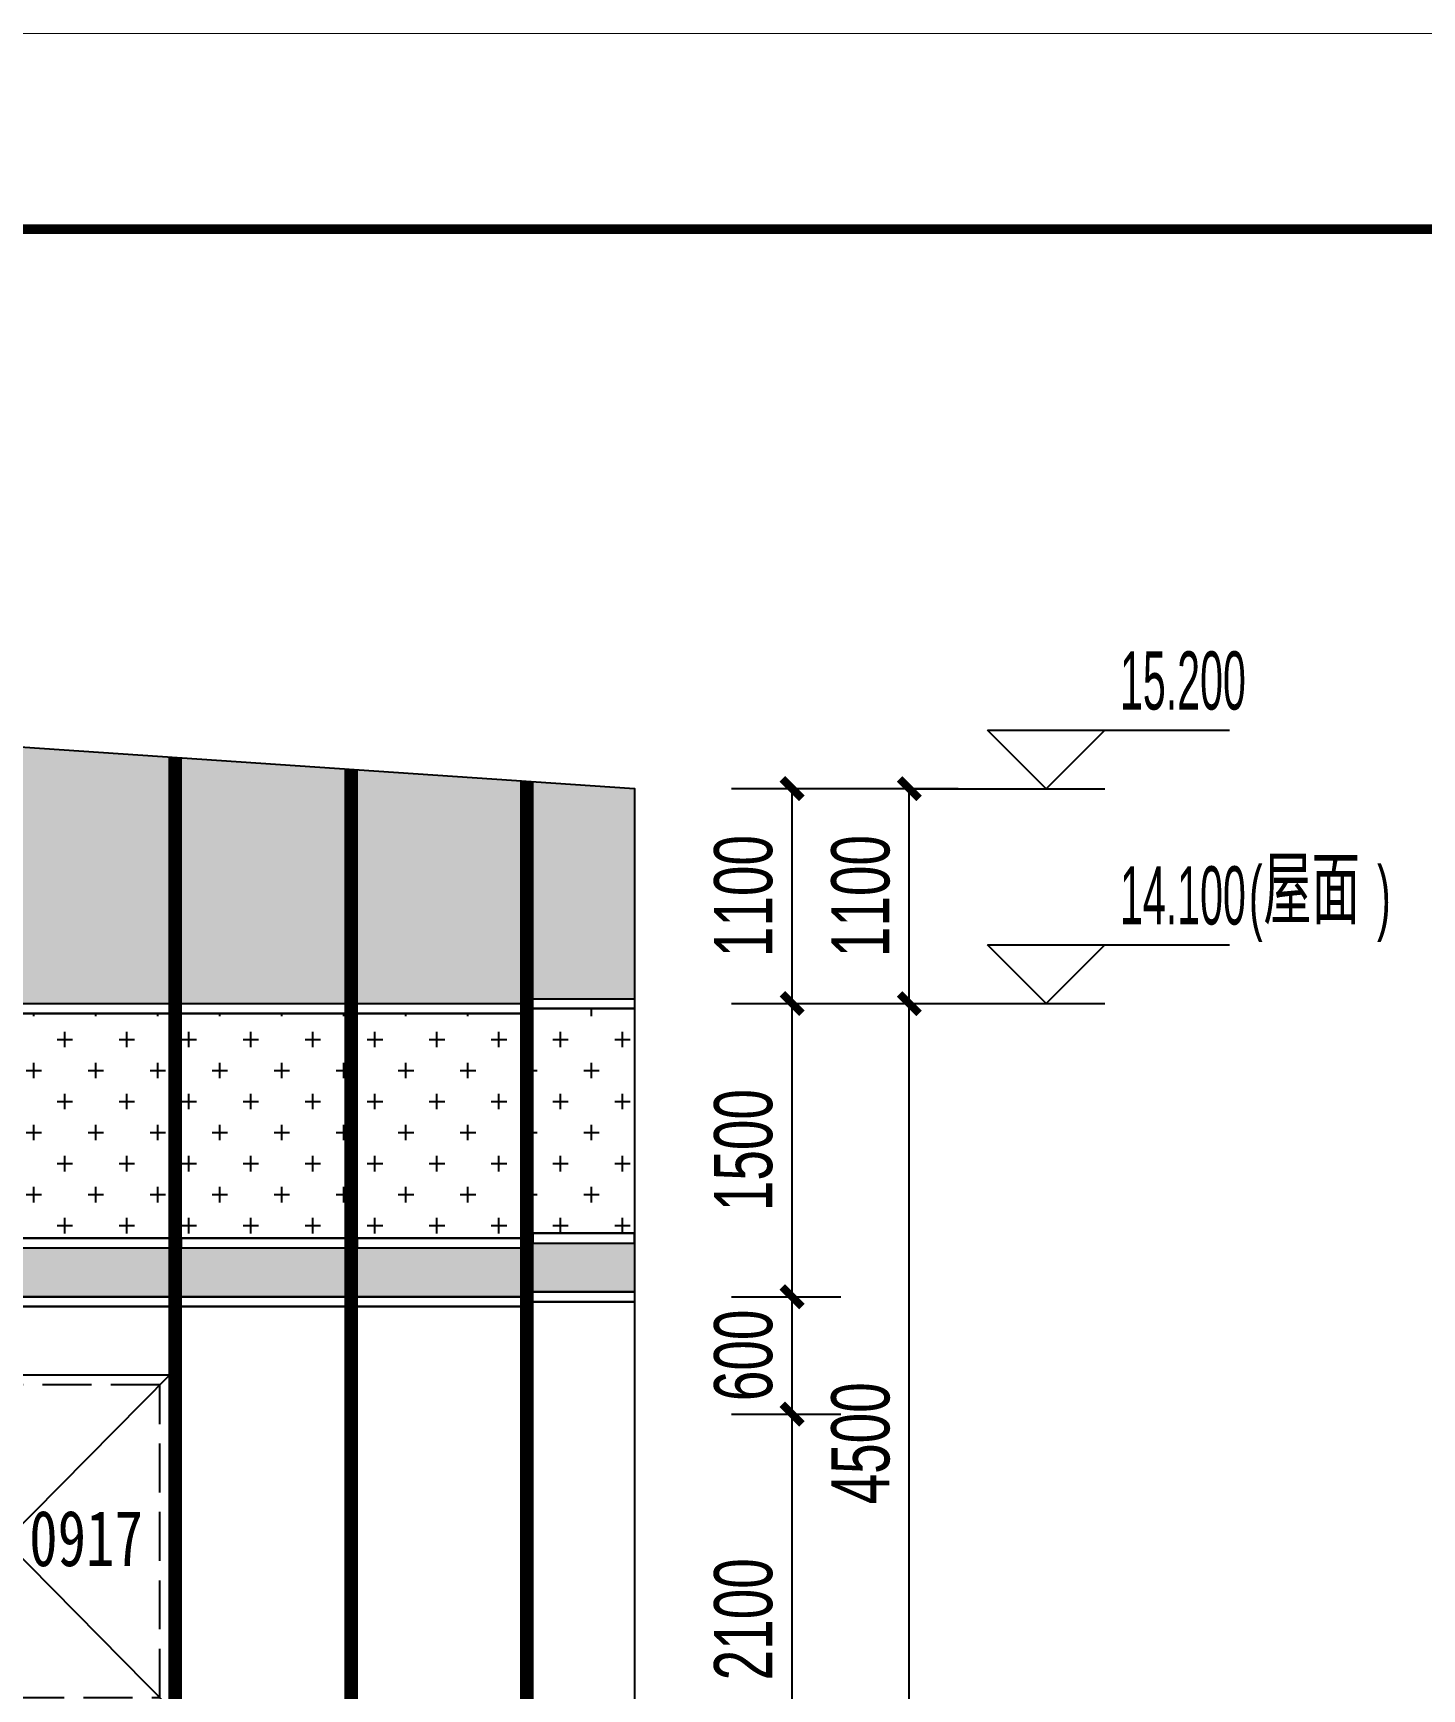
# Model space of a CAD drawing. Extents: x -483182 to 812890, y -390528 to -214858.
# Drawn here: x -224674 to -217565, y -302860 to -294389 of the extents above; entities that cross this region are included whole.
import ezdxf

# ---------------------------------------------------------------- set-up
doc = ezdxf.new("R2010")
doc.units = 0
doc.header["$LTSCALE"] = 1000
doc.header["$MEASUREMENT"] = 0
doc.linetypes.add('DASH', pattern=[0.35, 0.25, -0.1])
for name, color, linetype in [('01-标注_尺寸', 124, 'Continuous'), ('01-标注_标高', 200, 'Continuous'), ('02-TEXT_标注', 130, 'Continuous'), ('05-填充_156', 156, 'Continuous'), ('05-填充_168', 168, 'Continuous'), ('05-填充_18', 18, 'Continuous'), ('A-C_幕墙龙骨', 133, 'Continuous'), ('A-C_窗', 140, 'Continuous')]:
    doc.layers.add(name, color=color, linetype=linetype)
doc.layers.add('04-不打印_辅助线', color=165, linetype='Continuous', plot=False)
doc.styles.add('_TCH_DIM', font='ros.shx', dxfattribs={"width": 0.75, "bigfont": 'jd.shx'})
doc.styles.add('_TCH_DIM_T3', font='ros.shx', dxfattribs={"width": 0.705882, "bigfont": 'jd.shx'})
doc.styles.get("Standard").update_dxf_attribs({"font": 'STXIHEI_0.TTF', "width": 0.75})
doc.dimstyles.new('_TCH_ARCH&&100', dxfattribs={"dimtxt": 297.5, "dimasz": 100, "dimexe": 250, "dimexo": 300, "dimgap": 100, "dimtad": 1, "dimdec": 0, "dimzin": 0, "dimdsep": 46, "dimtxsty": '_TCH_DIM_T3', "dimblk": 'ARCHTICK', "dimcen": 0.09, "dimclrt": 7, "dimazin": 2, "dimtfac": 1, "dimtdec": 0, "dimtix": 1, "dimtmove": 2, "dimatfit": 3, "dimfxl": 0, "dimtolj": 1, "dimtzin": 0, "dimarcsym": 0})

# ---------------------------------------------------------------- blocks, each defined once
blk = doc.blocks.new('*U722')
blk.add_lwpolyline([(0, 0), (840, 0), (840, 1700), (0, 1700)], close=True)
blk.add_lwpolyline([(840, 1700), (0, 850), (840, 0)])
at = {"linetype": 'DASH'}
blk.add_lwpolyline([(50, 50), (790, 50), (790, 1650), (50, 1650)], close=True, dxfattribs=at)
at = {"layer": '04-不打印_辅助线', "width": 0.75}
blk.add_text('0917', height=285.43, dxfattribs=at).set_placement((121.4, 723))
blk = doc.blocks.new('*U124')
at = {"layer": '05-填充_156'}
h = blk.add_hatch(dxfattribs=at)
h.set_pattern_fill('CROSS', color=136, scale=100)
h.set_pattern_definition([(0, (-32467, 313554.43), (158.75, 158.75), [79.375, -238.125]), (90, (-32427.32, 313514.74), (-158.75, 158.75), [79.375, -238.125])])
h.paths.add_polyline_path([(0, 1500), (520, 1500), (520, 350), (0, 350)])
at = {"layer": '05-填充_168'}
h = blk.add_hatch(color=256, dxfattribs=at)
h.dxf.hatch_style = 1
h.paths.add_polyline_path([(0, 300), (520, 300), (520, 50), (0, 50)])
for points in [[(0, 1550), (520, 1550)], [(0, 1500), (520, 1500)], [(0, 350), (520, 350)], [(0, 300), (520, 300)], [(0, 50), (520, 50)], [(0, 0), (520, 0)]]:
    blk.add_lwpolyline(points)
for points in [[(520, 1500), (0, 1500), (0, 1550), (520, 1550)], [(0, 1500), (520, 1500), (520, 350), (0, 350)], [(0, 300), (520, 300), (520, 350), (0, 350)], [(0, 300), (520, 300), (520, 50), (0, 50)], [(520, 0), (0, 0), (0, 50), (520, 50)]]:
    blk.add_lwpolyline(points, close=True)
blk = doc.blocks.new('*U31')
at = {"layer": '05-填充_156'}
h = blk.add_hatch(dxfattribs=at)
h.set_pattern_fill('CROSS', color=136, scale=100)
h.set_pattern_definition([(0, (-32147, 313554.43), (158.75, 158.75), [79.375, -238.125]), (90, (-32107.32, 313514.74), (-158.75, 158.75), [79.375, -238.125])])
h.paths.add_polyline_path([(0, 1500), (840, 1500), (840, 350), (0, 350)])
at = {"layer": '05-填充_168'}
h = blk.add_hatch(color=256, dxfattribs=at)
h.dxf.hatch_style = 1
h.paths.add_polyline_path([(0, 300), (840, 300), (840, 50), (0, 50)])
for points in [[(0, 1550), (840, 1550)], [(0, 1500), (840, 1500)], [(0, 350), (840, 350)], [(0, 300), (840, 300)], [(0, 50), (840, 50)], [(0, 0), (840, 0)]]:
    blk.add_lwpolyline(points)
for points in [[(840, 1500), (0, 1500), (0, 1550), (840, 1550)], [(0, 1500), (840, 1500), (840, 350), (0, 350)], [(0, 300), (840, 300), (840, 350), (0, 350)], [(0, 300), (840, 300), (840, 50), (0, 50)], [(840, 0), (0, 0), (0, 50), (840, 50)]]:
    blk.add_lwpolyline(points, close=True)
blk = doc.blocks.new('*U128')
at = {"layer": 'A-C_窗'}
blk.add_blockref('*U31', (-420, -775), dxfattribs=at)
blk = doc.blocks.new('rtuytujy')
at = {"layer": '05-填充_156'}
h = blk.add_hatch(dxfattribs=at)
h.set_pattern_fill('CROSS', color=136, scale=100)
h.set_pattern_definition([(0, (-185793.5, 360570.77), (158.75, 158.75), [79.375, -238.125]), (90, (-185753.81, 360531.09), (-158.75, 158.75), [79.375, -238.125])])
h.paths.add_polyline_path([(845, 12443.1), (0, 12500.3), (0, 9901), (845, 9901)])
h.paths.add_polyline_path([(905, 9900.3), (1745, 9900.3), (1745, 12382), (905, 12439)])
h.paths.add_polyline_path([(2645, 12321), (1805, 12378), (1805, 9900.3), (2645, 9900.3)])
h.paths.add_polyline_path([(2705, 9900.3), (3545, 9900.3), (3545, 12260), (2705, 12317)])
h.paths.add_polyline_path([(4445, 12199), (3605, 12255.9), (3605, 9900.3), (4445, 9900.3)])
h.paths.add_polyline_path([(4505, 9900.3), (5345, 9900.3), (5345, 12138), (4505, 12194.9)])
h.paths.add_polyline_path([(5405, 9900.3), (6245, 9900.3), (6245, 12077), (5405, 12133.9)])
h.paths.add_polyline_path([(7145, 12015.9), (6305, 12072.9), (6305, 9900.3), (7145, 9900.3)])
h.paths.add_polyline_path([(8045, 11954.9), (7205, 12011.9), (7205, 9900.3), (8045, 9900.3)])
h.paths.add_polyline_path([(8105, 9900.3), (8945, 9900.3), (8945, 11893.9), (8105, 11950.9)])
h.paths.add_polyline_path([(9845, 11832.9), (9005, 11889.8), (9005, 9900.3), (9845, 9900.3)])
h.paths.add_polyline_path([(9905, 9900.3), (10745, 9900.3), (10745, 11771.9), (9905, 11828.8)])
h.paths.add_polyline_path([(10805, 9900.3), (11645, 9900.3), (11645, 11710.9), (10805, 11767.8)])
h.paths.add_polyline_path([(11705, 9900.3), (12545, 9900.3), (12545, 11649.8), (11705, 11706.8)])
h.paths.add_polyline_path([(12605, 9900.3), (13445, 9900.3), (13445, 11588.8), (12605, 11645.8)])
h.paths.add_polyline_path([(13505, 9900.3), (14345, 9900.3), (14345, 11527.8), (13505, 11584.8)])
h.paths.add_polyline_path([(14405, 9900.3), (15245, 9900.3), (15245, 11466.8), (14405, 11523.7)])
h.paths.add_polyline_path([(15305, 9900.3), (16145, 9900.3), (16145, 11405.8), (15305, 11462.7)])
h.paths.add_polyline_path([(16205, 9900.3), (17045, 9900.3), (17045, 11344.8), (16205, 11401.7)])
h.paths.add_polyline_path([(17105, 9900.3), (17945, 9900.3), (17945, 11283.7), (17105, 11340.7)])
h.paths.add_polyline_path([(18845, 11222.7), (18005, 11279.7), (18005, 9900.3), (18845, 9900.3)])
h.paths.add_polyline_path([(19745, 9900.3), (19745, 11161.7), (18905, 11218.6), (18905, 9900.3)])
h.paths.add_polyline_path([(20645, 11100.7), (19805, 11157.6), (19805, 9900.3), (20645, 9900.3)])
h.paths.add_polyline_path([(21545, 11039.7), (20705, 11096.6), (20705, 9900.3), (21545, 9900.3)])
h.paths.add_polyline_path([(22125, 11000.3), (21605, 11035.6), (21605, 9925.3), (22125, 9925.3)])
at = {"layer": '05-填充_18', "const_width": 60}
for points in [[(19775, -149.7), (19775, 11159.7)], [(20675, -149.7), (20675, 11098.6)], [(21575, -149.7), (21575, 11037.6)]]:
    blk.add_lwpolyline(points, dxfattribs=at)
at = {"layer": 'A-C_幕墙龙骨'}
for points in [[(19745, -149.7), (19745, 11161.7)], [(19805, -149.7), (19805, 11157.6)], [(20645, -149.7), (20645, 11100.7)], [(20705, -149.7), (20705, 11096.6)], [(21545, -149.7), (21545, 11039.7)], [(21605, -149.7), (21605, 11035.6)]]:
    blk.add_lwpolyline(points, dxfattribs=at)
at = {"layer": 'A-C_窗'}
blk.add_lwpolyline([(22125, -149.7), (0, -150), (0, 12500.3), (22125, 11000.3), (22125, -149.7)], dxfattribs=at)
for name, p in [('*U124', (21605, 8375.3)), ('*U722', (18905, 6299.7))]:
    blk.add_blockref(name, p, dxfattribs=at)
at = {"layer": 'A-C_窗', "color": 0, "linetype": 'ByBlock', "lineweight": -2, "transparency": 16777216}
for p in [(19325, 9125.3), (20225, 9125.3), (21125, 9125.3)]:
    blk.add_blockref('*U128', p, dxfattribs=at)
blk = doc.blocks.new('图框-A1+1-4')
for points, const_width in [([(0, 0), (1051, 0), (1051, 594), (0, 594)], 0.05), ([(976, 584), (25, 584), (25, 10), (976, 10)], 0.5)]:
    blk.add_lwpolyline(points, close=True, dxfattribs=dict(const_width=const_width))
blk = doc.blocks.new('_ArchTick')
at = {"color": 0, "linetype": 'ByBlock', "const_width": 0.4}
blk.add_lwpolyline([(-0.5, -0.5), (0.5, 0.5)], dxfattribs=at)
blk = doc.blocks.new('*D1840')
at = {"layer": '01-标注_尺寸', "color": 0, "lineweight": -2, "transparency": 16777216}
for p, q in [((-220931.4, -299354.3), (-219939.2, -299354.3)), ((-220189.2, -303854.3), (-220189.2, -299354.3)), ((-220931.4, -303854.3), (-219939.2, -303854.3))]:
    blk.add_line(p, q, dxfattribs=at)
at = {"layer": 'Defpoints', "color": 0, "transparency": 16777216}
for p in [(-221231.4, -299354.3), (-220189.2, -299354.3), (-221231.4, -303854.3)]:
    blk.add_point(p, dxfattribs=at)
at = {"layer": '01-标注_尺寸', "color": 0, "lineweight": -2, "transparency": 16777216, "xscale": 100, "yscale": 100, "zscale": 100}
for p, rotation in [((-220189.2, -299354.3), 90), ((-220189.2, -303854.3), 270)]:
    blk.add_blockref('_ArchTick', p, dxfattribs=dict(at, rotation=rotation))
at = {"layer": '01-标注_尺寸', "color": 7, "transparency": 16777216, "insert": (-220437.9, -301604.3), "char_height": 297.5, "attachment_point": 5, "rotation": 90, "style": '_TCH_DIM_T3'}
blk.add_mtext('\\A1;4500', dxfattribs=at)
blk = doc.blocks.new('*D1841')
at = {"layer": '01-标注_尺寸', "color": 0, "lineweight": -2, "transparency": 16777216}
for p, q in [((-220931.4, -298254.6), (-219939.2, -298254.6)), ((-220189.2, -299354.3), (-220189.2, -298254.6)), ((-220931.4, -299354.3), (-219939.2, -299354.3))]:
    blk.add_line(p, q, dxfattribs=at)
at = {"layer": 'Defpoints', "color": 0, "transparency": 16777216}
for p in [(-221231.4, -298254.6), (-220189.2, -298254.6), (-221231.4, -299354.3)]:
    blk.add_point(p, dxfattribs=at)
at = {"layer": '01-标注_尺寸', "color": 0, "lineweight": -2, "transparency": 16777216, "xscale": 100, "yscale": 100, "zscale": 100}
for p, rotation in [((-220189.2, -298254.6), 90), ((-220189.2, -299354.3), 270)]:
    blk.add_blockref('_ArchTick', p, dxfattribs=dict(at, rotation=rotation))
at = {"layer": '01-标注_尺寸', "color": 7, "transparency": 16777216, "insert": (-220437.9, -298804.4), "char_height": 297.5, "attachment_point": 5, "rotation": 90, "style": '_TCH_DIM_T3'}
blk.add_mtext('\\A1;1100', dxfattribs=at)
blk = doc.blocks.new('*D1850')
at = {"layer": '01-标注_尺寸', "color": 0, "lineweight": -2, "transparency": 16777216}
for p, q in [((-221099.5, -301454.3), (-220539.2, -301454.3)), ((-220789.2, -303554.3), (-220789.2, -301454.3)), ((-221099.5, -303554.3), (-220539.2, -303554.3))]:
    blk.add_line(p, q, dxfattribs=at)
at = {"layer": 'Defpoints', "color": 0, "transparency": 16777216}
for p in [(-221399.5, -301454.3), (-220789.2, -301454.3), (-221399.5, -303554.3)]:
    blk.add_point(p, dxfattribs=at)
at = {"layer": '01-标注_尺寸', "color": 0, "lineweight": -2, "transparency": 16777216, "xscale": 100, "yscale": 100, "zscale": 100}
for p, rotation in [((-220789.2, -301454.3), 90), ((-220789.2, -303554.3), 270)]:
    blk.add_blockref('_ArchTick', p, dxfattribs=dict(at, rotation=rotation))
at = {"layer": '01-标注_尺寸', "color": 7, "transparency": 16777216, "insert": (-221037.9, -302504.3), "char_height": 297.5, "attachment_point": 5, "rotation": 90, "style": '_TCH_DIM_T3'}
blk.add_mtext('\\A1;2100', dxfattribs=at)
blk = doc.blocks.new('*D1851')
at = {"layer": '01-标注_尺寸', "color": 0, "lineweight": -2, "transparency": 16777216}
for p, q in [((-221099.5, -300853.9), (-220539.2, -300853.9)), ((-220789.2, -301454.3), (-220789.2, -300853.9)), ((-221099.5, -301454.3), (-220539.2, -301454.3))]:
    blk.add_line(p, q, dxfattribs=at)
at = {"layer": 'Defpoints', "color": 0, "transparency": 16777216}
for p in [(-221399.5, -300853.9), (-220789.2, -300853.9), (-221399.5, -301454.3)]:
    blk.add_point(p, dxfattribs=at)
at = {"layer": '01-标注_尺寸', "color": 0, "lineweight": -2, "transparency": 16777216, "xscale": 100, "yscale": 100, "zscale": 100}
for p, rotation in [((-220789.2, -300853.9), 90), ((-220789.2, -301454.3), 270)]:
    blk.add_blockref('_ArchTick', p, dxfattribs=dict(at, rotation=rotation))
at = {"layer": '01-标注_尺寸', "color": 7, "transparency": 16777216, "insert": (-221037.9, -301154.1), "char_height": 297.5, "attachment_point": 5, "rotation": 90, "style": '_TCH_DIM_T3'}
blk.add_mtext('\\A1;600', dxfattribs=at)
blk = doc.blocks.new('*D1852')
at = {"layer": '01-标注_尺寸', "color": 0, "lineweight": -2, "transparency": 16777216}
for p, q in [((-221099.5, -299354.3), (-220539.2, -299354.3)), ((-220789.2, -300853.9), (-220789.2, -299354.3)), ((-221099.5, -300853.9), (-220539.2, -300853.9))]:
    blk.add_line(p, q, dxfattribs=at)
at = {"layer": 'Defpoints', "color": 0, "transparency": 16777216}
for p in [(-221399.5, -299354.3), (-220789.2, -299354.3), (-221399.5, -300853.9)]:
    blk.add_point(p, dxfattribs=at)
at = {"layer": '01-标注_尺寸', "color": 0, "lineweight": -2, "transparency": 16777216, "xscale": 100, "yscale": 100, "zscale": 100}
for p, rotation in [((-220789.2, -299354.3), 90), ((-220789.2, -300853.9), 270)]:
    blk.add_blockref('_ArchTick', p, dxfattribs=dict(at, rotation=rotation))
at = {"layer": '01-标注_尺寸', "color": 7, "transparency": 16777216, "insert": (-221037.9, -300104.1), "char_height": 297.5, "attachment_point": 5, "rotation": 90, "style": '_TCH_DIM_T3'}
blk.add_mtext('\\A1;1500', dxfattribs=at)
blk = doc.blocks.new('*D1853')
at = {"layer": '01-标注_尺寸', "color": 0, "lineweight": -2, "transparency": 16777216}
for p, q in [((-221099.5, -298254.6), (-220539.2, -298254.6)), ((-220789.2, -299354.3), (-220789.2, -298254.6)), ((-221099.5, -299354.3), (-220539.2, -299354.3))]:
    blk.add_line(p, q, dxfattribs=at)
at = {"layer": 'Defpoints', "color": 0, "transparency": 16777216}
for p in [(-221399.5, -298254.6), (-220789.2, -298254.6), (-221399.5, -299354.3)]:
    blk.add_point(p, dxfattribs=at)
at = {"layer": '01-标注_尺寸', "color": 0, "lineweight": -2, "transparency": 16777216, "xscale": 100, "yscale": 100, "zscale": 100}
for p, rotation in [((-220789.2, -298254.6), 90), ((-220789.2, -299354.3), 270)]:
    blk.add_blockref('_ArchTick', p, dxfattribs=dict(at, rotation=rotation))
at = {"layer": '01-标注_尺寸', "color": 7, "transparency": 16777216, "insert": (-221037.9, -298804.4), "char_height": 297.5, "attachment_point": 5, "rotation": 90, "style": '_TCH_DIM_T3'}
blk.add_mtext('\\A1;1100', dxfattribs=at)

msp = doc.modelspace()

# ---------------------------------------------------------------- linework, layer by layer
at = {"layer": '01-标注_标高'}
for p, q in [((-219489.2, -298255), (-219789.2, -297955)), ((-219789.2, -297955), (-218550.7, -297955)), ((-219489.2, -298255), (-219189.2, -297955)), ((-220189.2, -298255), (-219189.2, -298255)), ((-219489.2, -299354.6), (-219789.2, -299054.6)), ((-219789.2, -299054.6), (-218550.7, -299054.6)), ((-219489.2, -299354.6), (-219189.2, -299054.6)), ((-220189.2, -299354.6), (-219189.2, -299354.6))]:
    msp.add_line(p, q, dxfattribs=at)

# ---------------------------------------------------------------- block references
at = {"xscale": 100, "yscale": 100, "zscale": 100}
msp.add_blockref('图框-A1+1-4', (-314980, -353791.9), dxfattribs=at)
at = {"layer": 'A-C_窗'}
msp.add_blockref('rtuytujy', (-243721, -309255), dxfattribs=at)

# ---------------------------------------------------------------- texts
at = {"layer": '02-TEXT_标注', "style": '_TCH_DIM'}
for s, height, width, p in [('15.200', 297.5, 0.529412, (-219110.9, -297850)), ('屋面', 347.29, 0.75, (-218377.2, -298949.6)), ('14.100', 297.5, 0.529412, (-219110.9, -298949.6)), ('(', 297.5, 0.529412, (-218450.7, -298949.6)), (')', 297.5, 0.529412, (-217795.2, -298949.6))]:
    msp.add_text(s, height=height, dxfattribs=dict(at, width=width)).set_placement(p)

# ---------------------------------------------------------------- dimensions: what is measured, and where the dimension line sits
at = {"layer": '01-标注_尺寸'}
for p1, p2, distance, picture, middle in [((-221399.5, -299354.3), (-221399.5, -298254.6), -610.3, '*D1853', (-221037.9, -298804.4)), ((-221231.4, -299354.3), (-221231.4, -298254.6), -1042.2, '*D1841', (-220437.9, -298804.4)), ((-221399.5, -300853.9), (-221399.5, -299354.3), -610.3, '*D1852', (-221037.9, -300104.1)), ((-221231.4, -303854.3), (-221231.4, -299354.3), -1042.2, '*D1840', (-220437.9, -301604.3)), ((-221399.5, -301454.3), (-221399.5, -300853.9), -610.3, '*D1851', (-221037.9, -301154.1)), ((-221399.5, -303554.3), (-221399.5, -301454.3), -610.3, '*D1850', (-221037.9, -302504.3))]:
    dim = msp.add_aligned_dim(p1=p1, p2=p2, distance=distance, dimstyle='_TCH_ARCH&&100', dxfattribs=at)
    dim.commit()
    dim.dimension.update_dxf_attribs({"geometry": picture, "text_midpoint": middle})

doc.saveas('drawing.dxf')
